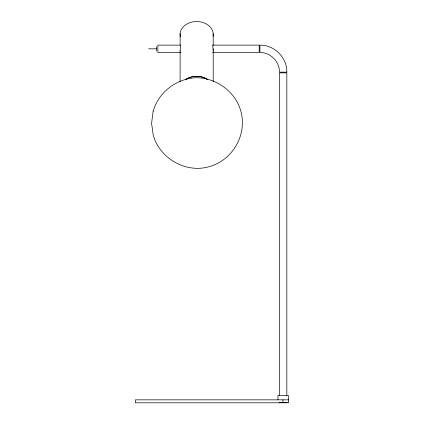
<?xml version="1.0" encoding="UTF-8"?>
<svg xmlns="http://www.w3.org/2000/svg" width="424" height="424" viewBox="0 0 424 424"><rect width="100%" height="100%" fill="white"/><g stroke="black" fill="none" stroke-linecap="round" stroke-linejoin="round"><path stroke-width="0.64" d="M180.115 50.228L180.126 50.138A3.721 0.292 -84.4 0 0 180.359 47.854L180.423 47.308A3.599 0.562 -78.7 0 0 180.423 45.204L180.359 45.13A3.721 0.292 -84.4 0 1 180.359 45.124M213.203 51.85L213.193 51.914A3.721 0.292 -84.4 0 1 213.06 52.385M180.423 52.433L180.359 52.507A3.721 0.292 84.4 0 1 180.126 51.914L180.115 51.85M180.391 45.124L157.882 45.124L157.882 52.512L180.391 52.512M212.837 45.124L259.181 45.124L259.181 52.512L212.837 52.512M148.601 48.818L156.403 48.818M286.836 72.138L279.448 72.154C279.734 61.687 270.385 52.29 259.923 52.512L259.923 45.124C274.291 44.796 287.165 57.664 286.836 72.038M279.077 402.652L287.207 402.652M213.203 50.228L213.193 50.138A3.721 0.292 84.4 0 1 212.959 47.854L212.896 47.308A3.599 0.562 78.7 0 1 212.896 45.204L212.959 45.13A3.721 0.292 84.4 0 1 213.007 45.145M288.315 399.843L288.315 395.412L277.969 395.412L277.969 399.843M286.836 395.412L286.836 72.875L281.292 72.864L279.448 72.891L279.448 395.412M282.935 399.843L282.935 402.8M213.203 33.613L213.203 45.135M213.203 48.797L213.203 81.8M180.115 33.613L180.115 45.135M180.115 50.117L180.115 81.8M156.403 46.598L156.403 51.034M180.375 36.84A16.578 12.9 0 0 1 196.312 21.529A16.578 12.9 0 0 1 213.06 36.31M185.829 79.452A16.578 12.9 0 0 1 207.49 79.452A16.626 12.937 0 0 0 185.792 79.421M153.069 111.65L151.596 123.358L153.218 135.044C159.562 158.348 185.792 173.506 209.074 166.696C232.575 160.346 247.372 134.758 240.89 111.247L240.869 111.168C235.421 91.775 216.765 78.111 196.778 77.709C176.797 78.313 158.279 92.183 153.069 111.65M288.659 399.843L135.341 399.843L135.341 402.8L288.659 402.8L288.659 399.843"/></g></svg>
